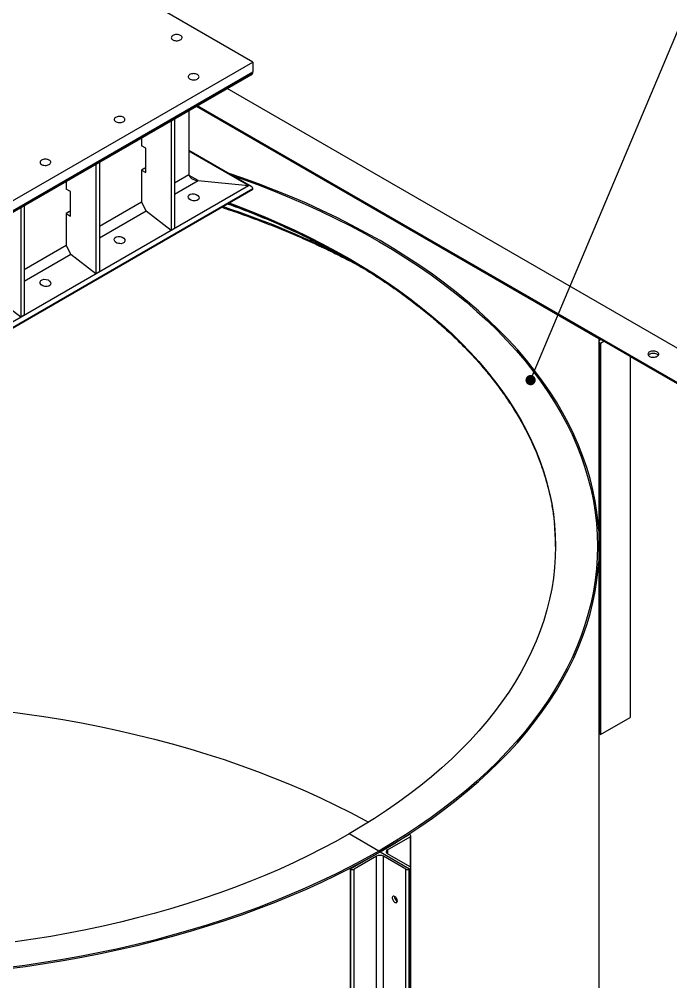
# Model space of a CAD drawing. Header units: millimetres. Extents: x 122 to 2816, y -707 to 556.
# Drawn here: x 296.5 to 332.8, y 262.9 to 316.4 of the extents above; entities that cross this region are included whole.
import ezdxf

# ---------------------------------------------------------------- set-up
doc = ezdxf.new("R2010")
doc.units = ezdxf.units.MM
doc.dimstyles.new('SLDDIMSTYLE1', dxfattribs={"dimtxt": 2.5, "dimasz": 0.569872, "dimexe": 0, "dimexo": 0.625, "dimgap": 0, "dimtad": 1, "dimdec": 0, "dimrnd": 1e-09, "dimtxsty": 'Standard', "dimblk1": 'DOT', "dimblk2": 'DOT', "dimsah": 1, "dimcen": 2.5, "dimazin": 3, "dimtfac": 0.569872, "dimtdec": 0, "dimtmove": 0, "dimatfit": 3, "dimldrblk": 'DOT', "dimfrac": 2})

# ---------------------------------------------------------------- blocks, each defined once
blk = doc.blocks.new('_Dot')
at = {"color": 0, "linetype": 'ByBlock', "lineweight": -2}
blk.add_line((-0.5, 0), (-1, 0), dxfattribs=at)
at = {"color": 0, "linetype": 'ByBlock', "const_width": 0.5}
blk.add_lwpolyline([(-0.25, 0, 1), (0.25, 0, 1)], format="xyb", close=True, dxfattribs=at)

msp = doc.modelspace()

# ---------------------------------------------------------------- linework, layer by layer
at = {"color": 7, "linetype": 'Continuous', "lineweight": 25}
for p, q in [((309.512456, 314.06143), (283.585208, 329.028912)), ((288.299253, 301.815308), (309.512456, 314.06143)), ((309.512456, 314.06143), (309.512456, 313.517069)), ((288.299253, 301.270947), (309.512456, 313.517069)), ((288.299253, 301.238242), (309.512456, 313.484363)), ((309.512456, 313.484363), (309.512456, 313.517069)), ((288.299253, 301.164952), (309.422692, 313.359254)), ((338.394463, 295.082359), (308.078607, 312.58333)), ((305.953352, 311.356446), (305.953352, 307.809575)), ((306.379613, 311.602522), (328.761045, 298.681996)), ((306.379862, 311.602666), (336.779072, 294.053576)), ((336.744547, 294.129883), (306.428692, 311.630854)), ((304.959129, 310.782493), (304.959129, 304.711184)), ((305.14769, 310.891348), (305.14769, 304.820038)), ((303.307594, 309.829083), (303.307594, 309.403993)), ((303.543297, 309.267925), (303.307594, 309.403993)), ((303.543297, 307.907024), (303.543297, 309.267925)), ((309.422692, 307.142558), (305.953352, 309.145365)), ((300.775414, 308.367286), (300.775414, 302.295976)), ((300.963975, 308.47614), (300.963975, 302.404831)), ((303.496156, 308.151946), (303.307594, 308.043092)), ((303.307594, 308.043092), (303.307594, 306.282212)), ((303.307594, 308.043092), (303.543297, 307.907024)), ((303.496156, 308.151946), (303.543297, 308.124732)), ((288.299253, 295.093642), (309.256421, 307.191958)), ((288.299253, 294.771326), (309.512456, 307.017448)), ((288.299253, 294.738621), (309.512456, 306.984742)), ((299.123879, 307.413876), (299.123879, 306.988786)), ((299.359581, 306.852718), (299.123879, 306.988786)), ((306.465423, 307.460556), (309.256421, 307.191958)), ((309.512456, 306.984742), (309.512456, 307.017448)), ((299.359581, 305.491816), (299.359581, 306.852718)), ((296.591698, 305.952079), (296.591698, 299.880769)), ((296.78026, 306.060933), (296.78026, 299.989623)), ((303.56363, 305.785386), (303.307594, 306.282212)), ((299.312441, 305.736739), (299.123879, 305.627884)), ((299.123879, 305.627884), (299.123879, 303.867004)), ((299.123879, 305.627884), (299.359581, 305.491816)), ((299.312441, 305.736739), (299.359581, 305.709525)), ((303.56363, 305.785386), (304.959129, 304.711184)), ((304.959129, 304.711184), (305.14769, 304.820038)), ((299.379915, 303.370179), (299.123879, 303.867004)), ((299.379915, 303.370179), (300.775414, 302.295976)), ((300.775414, 302.295976), (300.963975, 302.404831)), ((295.196199, 300.954972), (296.591698, 299.880769)), ((296.591698, 299.880769), (296.78026, 299.989623)), ((328.761045, 298.682284), (328.761045, 298.506356)), ((328.761045, 298.506356), (328.761045, 276.731934)), ((328.878902, 298.614246), (328.809861, 298.57439)), ((328.809861, 298.438322), (328.857001, 298.411108)), ((328.809861, 298.438322), (328.809861, 276.6639)), ((328.857001, 298.411108), (329.043894, 298.518999)), ((328.857001, 298.411108), (328.857001, 276.636687)), ((330.506917, 297.674413), (330.506917, 277.589163)), ((330.506917, 297.674126), (338.311136, 293.168846)), ((328.857001, 276.636687), (330.506917, 277.589163)), ((328.787408, 256.359102), (328.787408, 276.680002)), ((328.809861, 276.6639), (328.857001, 276.636687)), ((316.512813, 270.14779), (314.862898, 271.100266)), ((318.23344, 271.059446), (316.583524, 270.10697)), ((317.007788, 270.215824), (318.25701, 270.936985)), ((318.25701, 271.045839), (318.23344, 271.059446)), ((318.296063, 269.222528), (318.296063, 270.991412)), ((314.933608, 269.154494), (316.583524, 270.10697)), ((316.583524, 270.10697), (316.512813, 270.14779)), ((316.583524, 270.10697), (318.23344, 269.154494)), ((316.394962, 269.862047), (315.14574, 269.140887)), ((318.021308, 269.140887), (316.772086, 269.862047)), ((318.25701, 269.276955), (317.007788, 269.998115)), ((314.957179, 269.140887), (314.933608, 269.154494)), ((314.933608, 238.394951), (314.933608, 269.154494)), ((318.23344, 269.154494), (318.20987, 269.140887)), ((318.20987, 236.479254), (318.20987, 269.140887)), ((318.23344, 269.154494), (318.25701, 269.1681)), ((318.23344, 236.492861), (318.23344, 269.154494)), ((318.25701, 269.1681), (318.25701, 236.506468)), ((318.296063, 236.664946), (318.296063, 269.222528))]:
    msp.add_line(p, q, dxfattribs=at)
at = {"color": 8, "linetype": 'Continuous', "lineweight": 25}
for p, q in [((309.256421, 307.191958), (305.953352, 309.098779)), ((305.14769, 307.344477), (305.953352, 307.809575)), ((306.465423, 307.460556), (305.961708, 307.751344)), ((305.14769, 306.699845), (306.465423, 307.460556)), ((300.963975, 304.929269), (303.307594, 306.282212)), ((300.963975, 304.284638), (303.56363, 305.785386)), ((296.78026, 302.514062), (299.123879, 303.867004)), ((296.78026, 301.86943), (299.379915, 303.370179)), ((328.809861, 298.654103), (328.809861, 298.57439)), ((318.25701, 270.936985), (318.25701, 269.276955)), ((317.007788, 270.215824), (317.007788, 269.998115)), ((316.394962, 237.526059), (316.394962, 269.862047)), ((316.772086, 237.336505), (316.772086, 269.862047)), ((314.957179, 238.370598), (314.957179, 269.140887)), ((315.14574, 236.697707), (315.14574, 269.140887)), ((318.021308, 236.615344), (318.021308, 269.140887))]:
    msp.add_line(p, q, dxfattribs=at)
at = {"color": 7, "linetype": 'Continuous', "lineweight": 25, "flags": 128}
for points in [[(305.481948, 315.544571), (305.434903, 315.566715), (305.3811, 315.58294), (305.322742, 315.59258), (305.262216, 315.59524), (305.202001, 315.590813), (305.144563, 315.579479), (305.092252, 315.561703), (305.047212, 315.538211), (305.011284, 315.509966), (304.985941, 315.478125), (304.972219, 315.44399), (304.970682, 315.408959), (304.981391, 315.374467), (305.003908, 315.341925), (305.037311, 315.312666), (305.080233, 315.287888), (305.130917, 315.268604), (305.187287, 315.255605), (305.247036, 315.249423), (305.307717, 315.250311), (305.366847, 315.258232), (305.422004, 315.272863), (305.470931, 315.293603), (305.511624, 315.319605), (305.542417, 315.349803), (305.56205, 315.382961), (305.569719, 315.417722), (305.56511, 315.452663), (305.548412, 315.486353), (305.520307, 315.517413), (305.481948, 315.544571)], [(306.424757, 313.367483), (306.377712, 313.389627), (306.32391, 313.405851), (306.265551, 313.415491), (306.205025, 313.418152), (306.14481, 313.413725), (306.087372, 313.402391), (306.035062, 313.384614), (305.990021, 313.361123), (305.954093, 313.332878), (305.92875, 313.301036), (305.915028, 313.266902), (305.913491, 313.231871), (305.9242, 313.197379), (305.946717, 313.164837), (305.98012, 313.135578), (306.023042, 313.110799), (306.073726, 313.091516), (306.130096, 313.078517), (306.189845, 313.072335), (306.250526, 313.073223), (306.309656, 313.081144), (306.364813, 313.095774), (306.41374, 313.116515), (306.454433, 313.142516), (306.485226, 313.172715), (306.504859, 313.205873), (306.512528, 313.240634), (306.507919, 313.275575), (306.491221, 313.309265), (306.463116, 313.340325), (306.424757, 313.367483)], [(302.299967, 310.986292), (302.252923, 311.008437), (302.19912, 311.024661), (302.140761, 311.034301), (302.080235, 311.036962), (302.020021, 311.032535), (301.962582, 311.021201), (301.910272, 311.003424), (301.865231, 310.979933), (301.829303, 310.951688), (301.80396, 310.919846), (301.790239, 310.885711), (301.788701, 310.850681), (301.79941, 310.816188), (301.821927, 310.783646), (301.85533, 310.754387), (301.898252, 310.729609), (301.948936, 310.710326), (302.005306, 310.697327), (302.065055, 310.691145), (302.125737, 310.692032), (302.184866, 310.699954), (302.240024, 310.714584), (302.288951, 310.735324), (302.329644, 310.761326), (302.360437, 310.791524), (302.38007, 310.824683), (302.387739, 310.859444), (302.38313, 310.894385), (302.366431, 310.928074), (302.338327, 310.959134), (302.299967, 310.986292)], [(298.175178, 308.605102), (298.128133, 308.627246), (298.07433, 308.643471), (298.015971, 308.653111), (297.955446, 308.655771), (297.895231, 308.651344), (297.837793, 308.64001), (297.785482, 308.622234), (297.740441, 308.598742), (297.704514, 308.570497), (297.679171, 308.538656), (297.665449, 308.504521), (297.663912, 308.46949), (297.674621, 308.434998), (297.697138, 308.402456), (297.730541, 308.373197), (297.773463, 308.348419), (297.824147, 308.329135), (297.880517, 308.316137), (297.940266, 308.309954), (298.000947, 308.310842), (298.060077, 308.318763), (298.115234, 308.333394), (298.164161, 308.354134), (298.204854, 308.380136), (298.235647, 308.410334), (298.25528, 308.443492), (298.262949, 308.478253), (298.25834, 308.513194), (298.241641, 308.546884), (298.213537, 308.577944), (298.175178, 308.605102)], [(328.761045, 287.970991), (328.730306, 288.374343), (328.658964, 289.0027), (328.559154, 289.629764), (328.430944, 290.255104), (328.274422, 290.878293), (328.089696, 291.498903), (327.876892, 292.116508), (327.636155, 292.730686), (327.367651, 293.341016), (327.071564, 293.947079), (326.748096, 294.54846), (326.39747, 295.144747), (326.019926, 295.735531), (325.615722, 296.320407), (325.185136, 296.898975), (324.728462, 297.470837), (324.246013, 298.035603), (323.738121, 298.592884), (323.205133, 299.142299), (322.647415, 299.683472), (322.065349, 300.216031), (321.459333, 300.739612), (320.829783, 301.253856), (320.177131, 301.758409), (319.501823, 302.252928), (318.804323, 302.737071), (318.085109, 303.210509), (317.344674, 303.672915), (316.583524, 304.123974), (315.802182, 304.563377), (315.001183, 304.990821), (314.181077, 305.406015), (313.342425, 305.808673), (312.485801, 306.198519), (311.611794, 306.575288), (310.721001, 306.938719), (309.814035, 307.288564), (308.891515, 307.624584), (308.135127, 307.885853)], [(308.418592, 307.722213), (308.839265, 307.575362), (309.759571, 307.240149), (310.664361, 306.891143), (311.553015, 306.528584), (312.424925, 306.15272), (313.279492, 305.763809), (314.116132, 305.362117), (314.93427, 304.94792), (315.733347, 304.521502), (316.512813, 304.083154), (317.272136, 303.633178), (318.010795, 303.171881), (318.728283, 302.699579), (319.424109, 302.216598), (320.097795, 301.723266), (320.748881, 301.219924), (321.37692, 300.706914), (321.981481, 300.18459), (322.562151, 299.653309), (323.118531, 299.113435), (323.65024, 298.565338), (324.156913, 298.009395), (324.638203, 297.445985), (325.093781, 296.875494), (325.523334, 296.298315), (325.926568, 295.714843), (326.303206, 295.125477), (326.652991, 294.530621), (326.975682, 293.930683), (327.271058, 293.326075), (327.538918, 292.71721), (327.779077, 292.104506), (327.991371, 291.488382), (328.175654, 290.869262), (328.3318, 290.247569), (328.459702, 289.623729), (328.559272, 288.998171), (328.630443, 288.371322), (328.673164, 287.743612), (328.687408, 287.115472), (328.673164, 286.487332), (328.630443, 285.859622), (328.559272, 285.232773), (328.459702, 284.607215), (328.3318, 283.983375), (328.175654, 283.361682), (327.991371, 282.742562), (327.779077, 282.126439), (327.538918, 281.513734), (327.271058, 280.90487), (326.975682, 280.300261), (326.652991, 279.700323), (326.303206, 279.105467), (325.926568, 278.516101), (325.523334, 277.932629), (325.093781, 277.35545), (324.638203, 276.78496), (324.156913, 276.22155), (323.65024, 275.665606), (323.118531, 275.117509), (322.562151, 274.577635), (321.981481, 274.046354), (321.37692, 273.52403), (320.748881, 273.011021), (320.097795, 272.507678), (319.424109, 272.014347), (318.728283, 271.531365), (318.010795, 271.059064), (317.272136, 270.597767), (316.512813, 270.14779)], [(308.418592, 307.722213), (308.839265, 307.575362), (309.759571, 307.240149), (310.664361, 306.891143), (311.553015, 306.528584), (312.424925, 306.15272), (313.279492, 305.763809), (314.116132, 305.362117), (314.93427, 304.94792), (315.733347, 304.521502), (316.512813, 304.083154), (317.272136, 303.633178), (318.010795, 303.171881), (318.728283, 302.699579), (319.424109, 302.216598), (320.097795, 301.723266), (320.748881, 301.219924), (321.37692, 300.706914), (321.981481, 300.18459), (322.562151, 299.653309), (323.118531, 299.113435), (323.65024, 298.565338), (324.156913, 298.009395), (324.638203, 297.445985), (325.093781, 296.875494), (325.523334, 296.298315), (325.926568, 295.714843), (326.303206, 295.125477), (326.652991, 294.530621), (326.975682, 293.930683), (327.271058, 293.326075), (327.538918, 292.71721), (327.779077, 292.104506), (327.991371, 291.488382), (328.175654, 290.869262), (328.3318, 290.247569), (328.459702, 289.623729), (328.559272, 288.998171), (328.630443, 288.371322), (328.673164, 287.743612), (328.687408, 287.115472), (328.673164, 286.487332), (328.630443, 285.859622), (328.559272, 285.232773), (328.459702, 284.607215), (328.3318, 283.983375), (328.175654, 283.361682), (327.991371, 282.742562), (327.779077, 282.126439), (327.538918, 281.513734), (327.271058, 280.90487), (326.975682, 280.300261), (326.652991, 279.700323), (326.303206, 279.105467), (325.926568, 278.516101), (325.523334, 277.932629), (325.093781, 277.35545), (324.638203, 276.78496), (324.156913, 276.22155), (323.65024, 275.665606), (323.118531, 275.117509), (322.562151, 274.577635), (321.981481, 274.046354), (321.37692, 273.52403), (320.748881, 273.011021), (320.097795, 272.507678), (319.424109, 272.014347), (318.728283, 271.531365), (318.010795, 271.059064), (317.272136, 270.597767), (316.512813, 270.14779)], [(308.190045, 306.221331), (308.488746, 306.110456), (309.342746, 305.781041), (310.181516, 305.438834), (311.004482, 305.084069), (311.811078, 304.71699), (312.600753, 304.337847), (313.372966, 303.946901), (314.127186, 303.544419), (314.862898, 303.130678), (315.579596, 302.705961), (316.27679, 302.270559), (316.954002, 301.82477), (317.610768, 301.3689), (318.246638, 300.903262), (318.861175, 300.428174), (319.453959, 299.943962), (320.024584, 299.450959), (320.572657, 298.949501), (321.097805, 298.439933), (321.599666, 297.922603), (322.077898, 297.397867), (322.532171, 296.866084), (322.962175, 296.327618), (323.367615, 295.782839), (323.748214, 295.23212), (324.103709, 294.675837), (324.433859, 294.114374), (324.738436, 293.548113), (325.017231, 292.977444), (325.270055, 292.402758), (325.496732, 291.824448), (325.697109, 291.24291), (325.871047, 290.658544), (326.018428, 290.07175), (326.139151, 289.482929), (326.233132, 288.892486), (326.300307, 288.300825), (326.340631, 287.708352), (326.354075, 287.115472), (326.340631, 286.522593), (326.300307, 285.930119), (326.233132, 285.338458), (326.139151, 284.748015), (326.018428, 284.159195), (325.871047, 283.5724), (325.697109, 282.988034), (325.496732, 282.406497), (325.270055, 281.828186), (325.017231, 281.2535), (324.738436, 280.682831), (324.433859, 280.116571), (324.103709, 279.555107), (323.748214, 278.998825), (323.367615, 278.448105), (322.962175, 277.903326), (322.532171, 277.36486), (322.077898, 276.833077), (321.599666, 276.308341), (321.097805, 275.791012), (320.572657, 275.281443), (320.024584, 274.779986), (319.453959, 274.286982), (318.861175, 273.80277), (318.246638, 273.327682), (317.610768, 272.862044), (316.954002, 272.406174), (316.27679, 271.960386), (315.579596, 271.524984), (314.862898, 271.100266)], [(331.582668, 297.681258), (331.629712, 297.659114), (331.683515, 297.64289), (331.741874, 297.63325), (331.8024, 297.630589), (331.862614, 297.635016), (331.920052, 297.64635), (331.972363, 297.664126), (332.017404, 297.687618), (332.053331, 297.715863), (332.078675, 297.747705), (332.092396, 297.781839), (332.093934, 297.81687), (332.083225, 297.851362), (332.060708, 297.883904), (332.027304, 297.913163), (331.984382, 297.937942), (331.933699, 297.957225), (331.877329, 297.970224), (331.81758, 297.976406), (331.756898, 297.975518), (331.697768, 297.967597), (331.642611, 297.952967), (331.593684, 297.932226), (331.552991, 297.906225), (331.522198, 297.876026), (331.502565, 297.842868), (331.494896, 297.808107), (331.499505, 297.773166), (331.516204, 297.739476), (331.544308, 297.708416), (331.582668, 297.681258)], [(332.070674, 297.735674), (332.060708, 297.747814), (332.027304, 297.777073), (331.984382, 297.801852), (331.933699, 297.821135), (331.877329, 297.834134), (331.81758, 297.840316), (331.756898, 297.839428), (331.697768, 297.831507), (331.642611, 297.816877), (331.593684, 297.796136), (331.552991, 297.770134), (331.522198, 297.739936), (331.518926, 297.735674)], [(295.783729, 263.587448), (296.847632, 263.726422), (297.904868, 263.881426), (298.954714, 264.052353), (299.99645, 264.239087), (301.029361, 264.441499), (302.052739, 264.659451), (303.065885, 264.892793), (304.068102, 265.141365), (305.058704, 265.404997), (306.037012, 265.683509), (307.002357, 265.976709), (307.954075, 266.284396), (308.891515, 266.60636), (309.814035, 266.94238), (310.721001, 267.292225), (311.611794, 267.655657), (312.485801, 268.032425), (313.342425, 268.422272), (314.181077, 268.82493), (315.001183, 269.240123), (315.802182, 269.667568), (316.583524, 270.10697), (317.344674, 270.558029), (318.085109, 271.020436), (318.804323, 271.493873), (319.501823, 271.978017), (320.177131, 272.472535), (320.829783, 272.977089), (321.459333, 273.491332), (322.065349, 274.014913), (322.647415, 274.547472), (323.205133, 275.088645), (323.738121, 275.63806), (324.246013, 276.195341), (324.728462, 276.760107), (325.185136, 277.331969), (325.615722, 277.910537), (326.019926, 278.495413), (326.39747, 279.086197), (326.748096, 279.682484), (327.071564, 280.283865), (327.367651, 280.889928), (327.636155, 281.500258), (327.876892, 282.114436), (328.089696, 282.732042), (328.274422, 283.352652), (328.430944, 283.97584), (328.559154, 284.601181), (328.658964, 285.228244), (328.730306, 285.856601), (328.761045, 286.259953)], [(295.762938, 277.925397), (296.824287, 277.786756), (297.878987, 277.632124), (298.926313, 277.461607), (299.965548, 277.275321), (300.99598, 277.073395), (302.016903, 276.855966), (303.027616, 276.623184), (304.027428, 276.375209), (305.015653, 276.112209), (305.991613, 275.834366), (306.954641, 275.54187), (307.904075, 275.234921), (308.839265, 274.91373), (309.759571, 274.578516), (310.664361, 274.229511), (311.553015, 273.866952), (312.424925, 273.491088), (313.279492, 273.102177), (314.116132, 272.700485), (314.93427, 272.286288), (315.733347, 271.859869), (315.938878, 271.7465)], [(314.862898, 271.100266), (314.127186, 270.686525), (313.372966, 270.284044), (312.600753, 269.893097), (311.811078, 269.513954), (311.004482, 269.146875), (310.181516, 268.79211), (309.342746, 268.449903), (308.488746, 268.120489), (307.620102, 267.804092), (306.737408, 267.500931), (305.84127, 267.211213), (304.932302, 266.935136), (304.011127, 266.672889), (303.078376, 266.424653), (302.134688, 266.190597), (301.180711, 265.970883), (300.217097, 265.765659), (299.244508, 265.575068), (298.26361, 265.399239), (297.275075, 265.238294), (296.279581, 265.092342)], [(316.512813, 270.14779), (315.733347, 269.709442), (314.93427, 269.283024), (314.116132, 268.868827), (313.279492, 268.467135), (312.424925, 268.078224), (311.553015, 267.70236), (310.664361, 267.339801), (309.759571, 266.990795), (308.839265, 266.655582), (307.904075, 266.334391), (306.954641, 266.027442), (305.991613, 265.734946), (305.015653, 265.457103), (304.027428, 265.194103), (303.027616, 264.946127), (302.016903, 264.713345), (300.99598, 264.495917), (299.965548, 264.29399), (298.926313, 264.107705), (297.878987, 263.937188), (296.824287, 263.782556), (295.762938, 263.643915)], [(316.512813, 270.14779), (315.733347, 269.709442), (314.93427, 269.283024), (314.116132, 268.868827), (313.279492, 268.467135), (312.424925, 268.078224), (311.553015, 267.70236), (310.664361, 267.339801), (309.759571, 266.990795), (308.839265, 266.655582), (307.904075, 266.334391), (306.954641, 266.027442), (305.991613, 265.734946), (305.015653, 265.457103), (304.027428, 265.194103), (303.027616, 264.946127), (302.016903, 264.713345), (300.99598, 264.495917), (299.965548, 264.29399), (298.926313, 264.107705), (297.878987, 263.937188), (296.824287, 263.782556), (295.762938, 263.643915)], [(317.408482, 267.290004), (317.443652, 267.274831), (317.476612, 267.270873), (317.505292, 267.278378), (317.527888, 267.296875), (317.542982, 267.325202), (317.549624, 267.361578), (317.547398, 267.403718), (317.536444, 267.448974), (317.517449, 267.494503), (317.491607, 267.537444), (317.460543, 267.575098), (317.426207, 267.6051), (317.390757, 267.625564), (317.356421, 267.635206), (317.325357, 267.633418), (317.299515, 267.620314), (317.28052, 267.596716), (317.269566, 267.564107), (317.26734, 267.524537), (317.273982, 267.480492), (317.289076, 267.434738), (317.311672, 267.390152), (317.340352, 267.349534), (317.373312, 267.315437), (317.408482, 267.290004)]]:
    msp.add_lwpolyline(points, dxfattribs=at)
at = {"color": 8, "linetype": 'Continuous', "lineweight": 25, "flags": 128}
msp.add_lwpolyline([(308.161226, 306.204694), (308.488746, 306.083238), (309.342746, 305.753823), (310.181516, 305.411616), (311.004482, 305.056851), (311.811078, 304.689772), (312.600753, 304.310629), (313.372966, 303.919683), (314.127186, 303.517201), (314.862898, 303.10346), (315.579596, 302.678743), (316.27679, 302.243341), (316.954002, 301.797552), (317.610768, 301.341682), (318.246638, 300.876044), (318.861175, 300.400956), (319.453959, 299.916744), (320.024584, 299.423741), (320.572657, 298.922283), (321.097805, 298.412715), (321.599666, 297.895385), (322.077898, 297.370649), (322.532171, 296.838866), (322.962175, 296.3004), (323.367615, 295.755621), (323.748214, 295.204902), (324.103709, 294.648619), (324.433859, 294.087156), (324.738436, 293.520895), (325.017231, 292.950226), (325.270055, 292.37554), (325.496732, 291.79723), (325.697109, 291.215692), (325.871047, 290.631326), (326.018428, 290.044532), (326.139151, 289.455711), (326.233132, 288.865268), (326.293238, 288.349063)], dxfattribs=at)
at = {"color": 7, "linetype": 'Continuous', "lineweight": 25}
for centre, radius, start, end in [((306.212518, 305.831765), 0.509783, 78.8882424, 96.0253561), ((302.087728, 303.450575), 0.509783, 78.8882424, 96.0253561), ((297.962939, 301.069385), 0.509783, 78.8882424, 96.0253561), ((328.835682, 298.506356), 0.072769, 110.7834208, 249.2165792), ((313.232989, 287.086993), 13.121087, 0.0649483, 5.5196093), ((328.844455, 276.740252), 0.083823, 185.6947993, 245.6253417), ((318.236353, 270.991412), 0.058215, 290.7834208, 69.2165792), ((317.049102, 270.10697), 0.116431, 110.7834208, 249.2165792), ((316.583524, 269.498124), 0.409873, 62.6096722, 117.3903278), ((315.051459, 269.322848), 0.204936, 242.6096722, 297.3903278), ((318.115589, 269.322848), 0.204936, 242.6096722, 297.3903278), ((318.236353, 269.222528), 0.058215, 290.7834208, 69.2165792), ((317.672072, 267.605479), 0.286288, 175.6328847, 244.3617388), ((317.67695, 267.608295), 0.290954, 176.2589266, 243.7356968)]:
    msp.add_arc(centre, radius, start, end, dxfattribs=at)
at = {"color": 8, "linetype": 'Continuous', "lineweight": 25}
msp.add_arc((292.84151, 260.491231), 47.926555, 62.5935995, 71.7752676, dxfattribs=at)
at = {"color": 7, "linetype": 'Continuous', "lineweight": 25}
for centre, major_axis, start_param, end_param in [((309.206043, 313.484363), (0.306413, 0), 5.49770588, 6.283185307), ((309.206043, 313.484363), (0.306413, 0), 5.49770588, 6.283185307), ((306.566178, 307.809575), (0.612826, 0), 3.141592654, 4.547228473), ((306.566178, 307.809575), (0.612826, 0), 3.141592654, 4.547228473), ((309.206043, 307.017448), (0.306413, 0), 0, 1.40563582), ((309.206043, 307.017448), (0.306413, 0), 0, 1.40563582)]:
    msp.add_ellipse(centre, major_axis=major_axis, ratio=0.577381545, start_param=start_param, end_param=end_param, dxfattribs=at)
for centre in [(306.212625, 306.532376), (302.087835, 304.151186), (297.963046, 301.769996)]:
    msp.add_ellipse(centre, major_axis=(0.298032, -0.051788), ratio=0.662446901, dxfattribs=at)
for points, knots in [([(307.772544, 305.980312), (307.860923, 305.951181), (308.140308, 305.859089), (308.605044, 305.698434), (309.166802, 305.498648), (309.722651, 305.293439), (310.272822, 305.083235), (310.817076, 304.86799), (311.3553, 304.647785), (311.887351, 304.422671), (312.413096, 304.192707), (312.932399, 303.957952), (313.445137, 303.718471), (313.951143, 303.474303), (314.450428, 303.225597), (314.942346, 302.972102), (315.341219, 302.761291), (315.573388, 302.633375), (315.646574, 302.593052)], [0, 0, 0, 0, 0.031008544, 0.098025075, 0.16504067, 0.232055318, 0.299069013, 0.366081752, 0.433093536, 0.500104369, 0.567114261, 0.634123224, 0.701131279, 0.768138451, 0.835144771, 0.902150279, 0.969155021, 1, 1, 1, 1]), ([(308.107086, 306.173439), (308.118518, 306.169338), (308.311783, 306.100002), (308.681655, 305.960659), (309.216079, 305.755085), (309.743943, 305.543937), (310.265894, 305.327997), (310.78158, 305.107129), (311.29092, 304.881446), (311.793762, 304.650995), (312.289975, 304.415842), (312.779425, 304.176052), (313.261981, 303.931688), (313.737515, 303.682817), (314.205898, 303.429508), (314.667007, 303.171829), (315.120717, 302.909851), (315.566907, 302.643644), (316.005459, 302.37328), (316.436255, 302.098834), (316.859181, 301.820379), (317.274123, 301.537992), (317.680972, 301.251748), (318.079619, 300.961726), (318.469959, 300.668004), (318.851887, 300.370661), (319.225302, 300.069778), (319.590106, 299.765436), (319.946203, 299.457716), (320.293497, 299.146702), (320.631898, 298.832477), (320.961316, 298.515125), (321.281664, 298.194732), (321.592859, 297.871382), (321.894817, 297.545162), (322.187461, 297.216159), (322.470712, 296.88446), (322.744498, 296.550152), (323.008745, 296.213325), (323.263384, 295.874068), (323.508348, 295.532468), (323.743574, 295.188617), (323.968998, 294.842604), (324.184561, 294.49452), (324.390206, 294.144456), (324.585878, 293.792503), (324.771525, 293.438753), (324.947097, 293.083299), (325.112547, 292.726233), (325.267829, 292.367649), (325.4129, 292.00764), (325.547721, 291.646301), (325.672254, 291.283727), (325.786462, 290.920012), (325.890317, 290.555254), (325.983779, 290.189548), (326.066851, 289.822992), (326.139396, 289.455682), (326.201815, 289.087728), (326.252508, 288.719186), (326.282799, 288.470068), (326.293248, 288.343754), (326.293514, 288.340534)], [0, 0, 0, 0, 0.001081638, 0.018284844, 0.035487784, 0.052690458, 0.069892866, 0.08709501, 0.104296893, 0.12149852, 0.138699896, 0.15590103, 0.173101931, 0.190302612, 0.207503087, 0.224703374, 0.241903492, 0.259103465, 0.276303318, 0.293503082, 0.31070279, 0.327902479, 0.345102178, 0.362301934, 0.379501795, 0.396701818, 0.413902063, 0.431102598, 0.448303496, 0.465504835, 0.4827067, 0.499909184, 0.517112385, 0.534316406, 0.551521359, 0.568727361, 0.585934534, 0.603143006, 0.620352908, 0.637564376, 0.654777547, 0.671992559, 0.689209551, 0.706428658, 0.723650011, 0.740873735, 0.758099946, 0.775328747, 0.792560228, 0.80979446, 0.827031497, 0.844271367, 0.861514075, 0.878759596, 0.896007876, 0.91325883, 0.93051234, 0.947768256, 0.965026395, 0.982286542, 0.999548454, 1, 1, 1, 1])]:
    msp.add_open_spline(points, degree=3, knots=knots, dxfattribs=at)

# ---------------------------------------------------------------- leaders
at = {"color": 7, "linetype": 'Continuous', "lineweight": 0}
msp.add_leader([(324.964239, 296.357948), (343.766552, 341.013548)], dimstyle='SLDDIMSTYLE1', dxfattribs=at)

doc.saveas('drawing.dxf')
